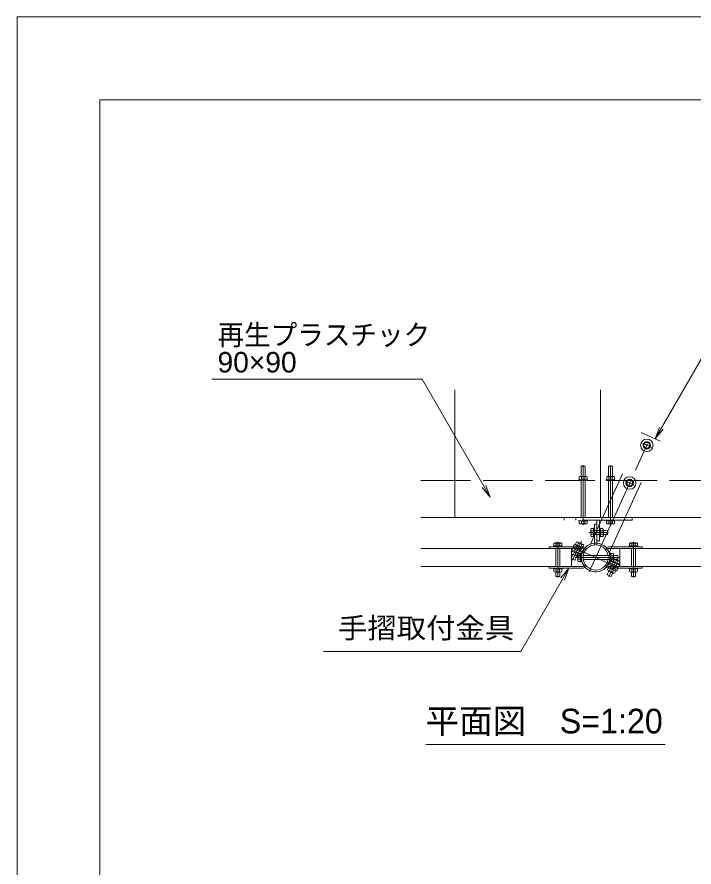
# Model space of a CAD drawing. Units: millimetres at full size, sheet at 1:20; details may follow other scales. Extents: x 0 to 8400, y 0 to 5940.
# Drawn here: x 0 to 1634, y 3887 to 5940 of the extents above; entities that cross this region are included whole.
import ezdxf
from ezdxf.enums import TextEntityAlignment as Align

# ---------------------------------------------------------------- set-up
doc = ezdxf.new("R2010")
doc.units = ezdxf.units.MM
doc.header["$LTSCALE"] = 20
for name, pattern in [('CHAIN', [18.5, 12, -1.5, 3.5, -1.5]), ('DASHED', [7.5, 6, -1.5]), ('DASHED_SPACED', [12, 6, -6])]:
    doc.linetypes.add(name, pattern=pattern)
for name, color, linetype, lineweight in [('図面枠-A3', 7, 'Continuous', 20), ('引出線', 7, 'Continuous', 13), ('手摺', 7, 'Continuous', 13), ('支持金物', 7, 'DASHED_SPACED', 13), ('支柱', 7, 'Continuous', 18), ('文字', 7, 'Continuous', 13), ('破線', 7, 'DASHED', 13), ('縮尺', 7, 'Continuous', 15), ('補強金物', 7, 'Continuous', 18), ('階段本体', 7, 'Continuous', 13)]:
    doc.layers.add(name, color=color, linetype=linetype, lineweight=lineweight)
doc.styles.add('ＭＳ Ｐゴシック', font='')
doc.styles.get('ＭＳ Ｐゴシック').set_extended_font_data('MS PGothic')

# ---------------------------------------------------------------- blocks, each defined once
blk = doc.blocks.new('open_arrow')
at = {"color": 0, "linetype": 'Continuous', "lineweight": -2}
blk.add_lwpolyline([(7.5, 1.25), (0, 0), (7.5, -1.25)], dxfattribs=at)

msp = doc.modelspace()

# ---------------------------------------------------------------- linework, layer by layer
at = {"layer": '図面枠-A3'}
msp.add_lwpolyline([(200, 200), (8200, 200), (8200, 5740), (200, 5740)], close=True, dxfattribs=at)
at = {"layer": '引出線'}
for points in [[(1539.96, 4921.3), (1668.69, 5144.26), (2052.48, 5144.26), (2101.17, 5144.26)], [(1142.01, 4780.2), (977.52, 5065.11), (477.78, 5065.11), (469.78, 5065.11)], [(1331.42, 4608.82), (1215.33, 4407.75), (777.38, 4407.75), (739.43, 4407.75)]]:
    msp.add_lwpolyline(points, dxfattribs=at)
at = {"layer": '手摺'}
msp.add_lwpolyline([(974.58, 4613.47), (1338.32, 4613.47), (1338.32, 4656.17), (974.58, 4656.17)], dxfattribs=at)
msp.add_lwpolyline([(2953.5, 4656.17), (1454.33, 4656.17), (1454.33, 4613.47), (2953.5, 4613.47)], close=True, dxfattribs=at)
at = {"layer": '支持金物'}
for p, q in [((1361.07, 4854.61), (1361.52, 4855.05)), ((1361.07, 4854.61), (1361.07, 4830.55)), ((1370.63, 4855.05), (1361.52, 4855.05)), ((1370.63, 4855.05), (1371.07, 4854.61)), ((1371.07, 4854.61), (1371.07, 4830.55)), ((1427.26, 4854.61), (1427.7, 4855.05)), ((1427.26, 4854.61), (1427.26, 4830.55)), ((1436.82, 4855.05), (1427.7, 4855.05)), ((1436.82, 4855.05), (1437.26, 4854.61)), ((1437.26, 4854.61), (1437.26, 4830.55)), ((1356.7, 4822.55), (1356.7, 4828.93)), ((1359.41, 4830.55), (1372.74, 4830.55)), ((1362.01, 4822.55), (1362.01, 4828.93)), ((1370.14, 4822.55), (1370.14, 4828.93)), ((1375.45, 4822.55), (1375.45, 4828.93)), ((1422.88, 4822.55), (1422.88, 4828.93)), ((1425.59, 4830.55), (1438.92, 4830.55)), ((1428.19, 4822.55), (1428.19, 4828.93)), ((1436.32, 4822.55), (1436.32, 4828.93)), ((1441.63, 4822.55), (1441.63, 4828.93)), ((1376.7, 4822.55), (1355.45, 4822.55)), ((1355.45, 4821.05), (1355.45, 4822.55)), ((1355.45, 4821.05), (1376.7, 4821.05)), ((1361.07, 4731.05), (1361.07, 4821.05)), ((1371.07, 4731.05), (1371.07, 4821.05)), ((1376.7, 4822.55), (1376.7, 4821.05)), ((1442.88, 4822.55), (1421.63, 4822.55)), ((1421.63, 4821.05), (1421.63, 4822.55)), ((1421.63, 4821.05), (1442.88, 4821.05)), ((1427.26, 4731.05), (1427.26, 4821.05)), ((1437.26, 4731.05), (1437.26, 4821.05)), ((1442.88, 4822.55), (1442.88, 4821.05)), ((1320.63, 4731.05), (1320.63, 4725.05)), ((1320.63, 4731.05), (1484.02, 4731.05)), ((1484.02, 4725.05), (1320.63, 4725.05)), ((1348.07, 4725.05), (1348.07, 4731.05)), ((1399.32, 4725.05), (1399.32, 4675.05)), ((1405.32, 4675.05), (1405.32, 4725.05)), ((1466.64, 4725.05), (1466.64, 4731.05)), ((1484.02, 4731.05), (1484.02, 4725.05)), ((1384.33, 4702.04), (1384.33, 4688.1)), ((1391.32, 4704.88), (1385.92, 4704.88)), ((1393.32, 4705.57), (1391.32, 4705.57)), ((1391.32, 4705.57), (1391.32, 4684.57)), ((1393.32, 4684.57), (1393.32, 4705.57)), ((1405.32, 4705.7), (1405.32, 4684.45)), ((1407.82, 4705.7), (1405.32, 4705.7)), ((1407.82, 4705.7), (1407.82, 4684.45)), ((1407.82, 4704.88), (1413.22, 4704.88)), ((1414.82, 4702.04), (1414.82, 4688.1)), ((1414.82, 4688.41), (1414.82, 4701.74)), ((1391.32, 4699.32), (1385.92, 4699.32)), ((1391.32, 4690.82), (1385.92, 4690.82)), ((1391.32, 4685.27), (1385.92, 4685.27)), ((1391.32, 4684.57), (1393.32, 4684.57)), ((1405.32, 4700.07), (1393.32, 4700.07)), ((1405.32, 4690.07), (1393.32, 4690.07)), ((1405.32, 4684.45), (1407.82, 4684.45)), ((1407.82, 4699.32), (1413.22, 4699.32)), ((1407.82, 4690.82), (1413.22, 4690.82)), ((1407.82, 4685.27), (1413.22, 4685.27)), ((1424.38, 4700.07), (1414.82, 4700.07)), ((1424.38, 4690.07), (1414.82, 4690.07)), ((1424.82, 4699.63), (1424.38, 4700.07)), ((1424.38, 4690.07), (1424.82, 4690.52)), ((1424.82, 4699.63), (1424.82, 4690.52)), ((1405.32, 4675.05), (1399.32, 4675.05))]:
    msp.add_line(p, q, dxfattribs=at)
at = {"layer": '支持金物', "linetype": 'CHAIN'}
for p, q in [((1366.07, 4713.2), (1366.07, 4857.55)), ((1432.26, 4711.2), (1432.26, 4857.55)), ((1427.59, 4695.07), (1379.39, 4695.07))]:
    msp.add_line(p, q, dxfattribs=at)
at = {"layer": '支持金物', "linetype": 'Continuous'}
for p, q in [((1355.57, 4723.05), (1355.57, 4725.05)), ((1376.57, 4723.05), (1355.57, 4723.05)), ((1356.27, 4723.05), (1356.27, 4717.65)), ((1361.82, 4723.05), (1361.82, 4717.65)), ((1370.32, 4723.05), (1370.32, 4717.65)), ((1375.88, 4723.05), (1375.88, 4717.65)), ((1376.57, 4725.05), (1376.57, 4723.05)), ((1421.76, 4723.05), (1421.76, 4725.05)), ((1442.76, 4723.05), (1421.76, 4723.05)), ((1422.45, 4723.05), (1422.45, 4717.65)), ((1428.01, 4723.05), (1428.01, 4717.65)), ((1436.51, 4723.05), (1436.51, 4717.65)), ((1442.07, 4723.05), (1442.07, 4717.65)), ((1442.76, 4725.05), (1442.76, 4723.05)), ((1373.04, 4716.05), (1359.1, 4716.05)), ((1439.23, 4716.05), (1425.29, 4716.05))]:
    msp.add_line(p, q, dxfattribs=at)
at = {"layer": '支持金物'}
for centre, radius, start, end in [((1359.87, 4826.71), 3.87, 96.77031, 145.0657), ((1359.45, 4827.72), 2.84, 25.29555, 90.69438), ((1366.07, 4824.66), 5.89, 90, 133.6028), ((1366.07, 4824.66), 5.89, 46.3972, 90), ((1372.7, 4827.72), 2.84, 89.30562, 154.70445), ((1372.28, 4826.71), 3.87, 34.9343, 83.23904), ((1426.05, 4826.71), 3.87, 96.77031, 145.0657), ((1425.63, 4827.72), 2.84, 25.29555, 90.69438), ((1432.26, 4824.66), 5.89, 90, 133.6028), ((1432.26, 4824.66), 5.89, 46.3972, 90), ((1438.89, 4827.72), 2.84, 89.30562, 154.70445), ((1438.46, 4826.71), 3.87, 34.9343, 83.23904), ((1387.54, 4702.1), 3.21, 120.14067, 239.85933), ((1411.61, 4702.1), 3.21, 300.14067, 59.85933), ((1390.77, 4695.07), 6.45, 138.75035, 221.24965), ((1387.54, 4688.04), 3.21, 120.13883, 239.86412), ((1411.61, 4688.04), 3.21, 300.13588, 59.86117), ((1408.38, 4695.07), 6.45, 318.75035, 41.24965)]:
    msp.add_arc(centre, radius, start, end, dxfattribs=at)
at = {"layer": '支持金物', "linetype": 'Continuous'}
for centre, radius, start, end in [((1359.05, 4719.27), 3.21, 210.14067, 329.85933), ((1366.07, 4722.5), 6.45, 228.75035, 311.24965), ((1373.1, 4719.27), 3.21, 210.14067, 329.85933), ((1425.23, 4719.27), 3.21, 210.14067, 329.85933), ((1432.26, 4722.5), 6.45, 228.75035, 311.24965), ((1439.29, 4719.27), 3.21, 210.14067, 329.85933)]:
    msp.add_arc(centre, radius, start, end, dxfattribs=at)
at = {"layer": '支柱', "linetype": 'DASHED_SPACED'}
for p, q in [((1399.32, 4715.07), (1393.32, 4715.07)), ((1393.32, 4664.92), (1393.32, 4715.07)), ((1399.32, 4715.07), (1399.32, 4664.92)), ((1300.07, 4656.82), (1300.07, 4612.82)), ((1310.07, 4656.82), (1310.07, 4612.82)), ((1366.49, 4639.82), (1430.58, 4639.82)), ((1482.57, 4656.82), (1482.57, 4612.82)), ((1492.57, 4656.82), (1492.57, 4612.82)), ((1366.49, 4629.82), (1430.58, 4629.82))]:
    msp.add_line(p, q, dxfattribs=at)
at = {"layer": '支柱'}
for p, q in [((1283.77, 4660.82), (1283.77, 4656.82)), ((1283.77, 4660.82), (1364.28, 4660.82)), ((1294.57, 4660.82), (1294.57, 4662.82)), ((1294.57, 4662.82), (1315.57, 4662.82)), ((1295.27, 4668.22), (1295.72, 4668.73)), ((1295.27, 4662.82), (1295.27, 4668.22)), ((1295.72, 4668.73), (1296.26, 4669.16)), ((1296.26, 4669.16), (1296.87, 4669.49)), ((1296.87, 4669.49), (1297.53, 4669.72)), ((1297.53, 4669.72), (1298.1, 4669.82)), ((1298.1, 4669.82), (1312.04, 4669.82)), ((1298.1, 4669.82), (1298.62, 4669.79)), ((1298.62, 4669.79), (1299.12, 4669.67)), ((1299.12, 4669.67), (1299.59, 4669.47)), ((1299.59, 4669.47), (1300.02, 4669.19)), ((1300.02, 4669.19), (1300.39, 4668.85)), ((1300.39, 4668.85), (1300.69, 4668.46)), ((1300.69, 4668.46), (1300.82, 4668.22)), ((1300.82, 4668.22), (1301.66, 4668.85)), ((1300.82, 4662.82), (1300.82, 4668.22)), ((1301.66, 4668.85), (1302.61, 4669.34)), ((1302.61, 4669.34), (1303.63, 4669.66)), ((1303.63, 4669.66), (1304.69, 4669.81)), ((1304.69, 4669.81), (1305.07, 4669.82)), ((1305.07, 4669.82), (1306.14, 4669.74)), ((1306.14, 4669.74), (1307.18, 4669.47)), ((1307.18, 4669.47), (1308.16, 4669.05)), ((1308.16, 4669.05), (1309.04, 4668.47)), ((1309.04, 4668.47), (1309.32, 4668.22)), ((1309.32, 4668.22), (1309.59, 4668.64)), ((1309.32, 4662.82), (1309.32, 4668.22)), ((1309.59, 4668.64), (1309.92, 4669.02)), ((1309.92, 4669.02), (1310.32, 4669.33)), ((1310.32, 4669.33), (1310.77, 4669.57)), ((1310.77, 4669.57), (1311.26, 4669.73)), ((1311.26, 4669.73), (1311.77, 4669.81)), ((1311.77, 4669.81), (1312.04, 4669.82)), ((1312.04, 4669.82), (1312.73, 4669.69)), ((1312.73, 4669.69), (1313.39, 4669.44)), ((1313.39, 4669.44), (1313.99, 4669.09)), ((1313.99, 4669.09), (1314.51, 4668.65)), ((1314.51, 4668.65), (1314.88, 4668.22)), ((1314.88, 4662.82), (1314.88, 4668.22)), ((1315.57, 4662.82), (1315.57, 4660.82)), ((1508.87, 4660.82), (1428.36, 4660.82)), ((1477.07, 4662.82), (1477.07, 4660.82)), ((1498.07, 4662.82), (1477.07, 4662.82)), ((1478.13, 4668.65), (1477.77, 4668.22)), ((1477.77, 4662.82), (1477.77, 4668.22)), ((1478.66, 4669.09), (1478.13, 4668.65)), ((1479.26, 4669.44), (1478.66, 4669.09)), ((1479.91, 4669.69), (1479.26, 4669.44)), ((1480.6, 4669.82), (1479.91, 4669.69)), ((1494.54, 4669.82), (1480.6, 4669.82)), ((1480.88, 4669.81), (1480.6, 4669.82)), ((1481.39, 4669.73), (1480.88, 4669.81)), ((1481.88, 4669.57), (1481.39, 4669.73)), ((1482.33, 4669.33), (1481.88, 4669.57)), ((1482.73, 4669.02), (1482.33, 4669.33)), ((1483.06, 4668.64), (1482.73, 4669.02)), ((1483.32, 4668.22), (1483.06, 4668.64)), ((1483.61, 4668.47), (1483.32, 4668.22)), ((1483.32, 4662.82), (1483.32, 4668.22)), ((1484.49, 4669.05), (1483.61, 4668.47)), ((1485.47, 4669.47), (1484.49, 4669.05)), ((1486.5, 4669.74), (1485.47, 4669.47)), ((1487.57, 4669.82), (1486.5, 4669.74)), ((1487.96, 4669.81), (1487.57, 4669.82)), ((1489.02, 4669.66), (1487.96, 4669.81)), ((1490.04, 4669.34), (1489.02, 4669.66)), ((1490.99, 4668.85), (1490.04, 4669.34)), ((1491.82, 4668.22), (1490.99, 4668.85)), ((1491.96, 4668.46), (1491.82, 4668.22)), ((1491.82, 4662.82), (1491.82, 4668.22)), ((1492.26, 4668.85), (1491.96, 4668.46)), ((1492.63, 4669.19), (1492.26, 4668.85)), ((1493.06, 4669.47), (1492.63, 4669.19)), ((1493.53, 4669.67), (1493.06, 4669.47)), ((1494.03, 4669.79), (1493.53, 4669.67)), ((1494.54, 4669.82), (1494.03, 4669.79)), ((1495.12, 4669.72), (1494.54, 4669.82)), ((1495.78, 4669.49), (1495.12, 4669.72)), ((1496.39, 4669.16), (1495.78, 4669.49)), ((1496.93, 4668.73), (1496.39, 4669.16)), ((1497.38, 4668.22), (1496.93, 4668.73)), ((1497.38, 4662.82), (1497.38, 4668.22)), ((1498.07, 4660.82), (1498.07, 4662.82)), ((1508.87, 4660.82), (1508.87, 4656.82)), ((1283.77, 4656.82), (1364.28, 4656.82)), ((1353.08, 4627.85), (1353.08, 4641.79)), ((1353.08, 4627.85), (1353.08, 4641.79)), ((1360.07, 4644.63), (1354.67, 4644.63)), ((1360.07, 4639.07), (1354.67, 4639.07)), ((1360.07, 4645.32), (1362.07, 4645.32)), ((1360.07, 4624.32), (1360.07, 4645.32)), ((1362.07, 4645.32), (1362.07, 4624.32)), ((1508.87, 4656.82), (1428.36, 4656.82)), ((1432.57, 4645.32), (1430.57, 4645.32)), ((1430.57, 4645.32), (1430.57, 4624.32)), ((1432.57, 4624.32), (1432.57, 4645.32)), ((1432.57, 4644.63), (1437.97, 4644.63)), ((1432.57, 4639.07), (1437.97, 4639.07)), ((1439.57, 4627.85), (1439.57, 4641.79)), ((1439.57, 4627.85), (1439.57, 4641.79)), ((1449.13, 4639.82), (1439.57, 4639.82)), ((1449.13, 4639.82), (1449.57, 4639.38)), ((1449.57, 4630.27), (1449.57, 4639.38)), ((1360.07, 4630.57), (1354.67, 4630.57)), ((1360.07, 4625.02), (1354.67, 4625.02)), ((1362.07, 4624.32), (1360.07, 4624.32)), ((1430.57, 4624.32), (1432.57, 4624.32)), ((1432.57, 4630.57), (1437.97, 4630.57)), ((1432.57, 4625.02), (1437.97, 4625.02)), ((1449.13, 4629.82), (1439.57, 4629.82)), ((1449.57, 4630.27), (1449.13, 4629.82)), ((1283.77, 4612.82), (1283.77, 4608.82)), ((1283.77, 4612.82), (1364.28, 4612.82)), ((1283.77, 4608.82), (1364.28, 4608.82)), ((1294.45, 4607.32), (1294.45, 4608.82)), ((1294.45, 4607.32), (1315.7, 4607.32)), ((1295.7, 4607.32), (1295.7, 4600.95)), ((1311.74, 4599.32), (1298.41, 4599.32)), ((1300.07, 4589.77), (1300.07, 4599.32)), ((1301.01, 4607.32), (1301.01, 4600.95)), ((1309.14, 4607.32), (1309.14, 4600.95)), ((1310.07, 4589.77), (1310.07, 4599.32)), ((1314.45, 4607.32), (1314.45, 4600.95)), ((1315.7, 4608.82), (1315.7, 4607.32)), ((1508.87, 4612.82), (1428.36, 4612.82)), ((1508.87, 4608.82), (1428.36, 4608.82)), ((1476.95, 4608.82), (1476.95, 4607.32)), ((1498.2, 4607.32), (1476.95, 4607.32)), ((1478.2, 4607.32), (1478.2, 4600.95)), ((1480.91, 4599.32), (1494.24, 4599.32)), ((1482.57, 4589.77), (1482.57, 4599.32)), ((1483.51, 4607.32), (1483.51, 4600.95)), ((1491.64, 4607.32), (1491.64, 4600.95)), ((1492.57, 4589.77), (1492.57, 4599.32)), ((1496.95, 4607.32), (1496.95, 4600.95)), ((1498.2, 4607.32), (1498.2, 4608.82)), ((1508.87, 4612.82), (1508.87, 4608.82)), ((1300.52, 4589.32), (1300.07, 4589.77)), ((1300.52, 4589.32), (1309.63, 4589.32)), ((1310.07, 4589.77), (1309.63, 4589.32)), ((1482.57, 4589.77), (1483.02, 4589.32)), ((1492.13, 4589.32), (1483.02, 4589.32)), ((1492.13, 4589.32), (1492.57, 4589.77))]:
    msp.add_line(p, q, dxfattribs=at)
at = {"layer": '支柱', "linetype": 'CHAIN'}
for p, q in [((1305.07, 4672.67), (1305.07, 4586.44)), ((1487.57, 4672.67), (1487.57, 4586.44))]:
    msp.add_line(p, q, dxfattribs=at)
at = {"layer": '支柱', "linetype": 'CHAIN', "lineweight": 13}
msp.add_line((1455.75, 4634.82), (1346.98, 4634.82), dxfattribs=at)
at = {"layer": '支柱'}
msp.add_circle((1396.32, 4634.82), 30.25, dxfattribs=at)
for centre, radius, start, end in [((1364.28, 4653.82), 7, 329.3317, 90), ((1428.36, 4653.82), 7, 90, 210.6683), ((1359.52, 4634.82), 6.45, 138.75035, 221.24965), ((1356.29, 4641.85), 3.21, 120.13588, 239.86117), ((1396.32, 4634.82), 34.25, 149.3317, 210.66829), ((1364.28, 4653.82), 3, 329.3317, 90), ((1396.32, 4634.82), 30.25, 149.3317, 210.66829), ((1428.36, 4653.82), 3, 90, 210.6683), ((1396.32, 4634.82), 34.25, 329.33171, 30.6683), ((1436.36, 4641.85), 3.21, 300.13883, 59.86412), ((1433.13, 4634.82), 6.45, 318.75035, 41.24965), ((1356.29, 4627.79), 3.21, 120.14067, 239.85933), ((1364.28, 4615.82), 7, 270, 30.66829), ((1428.36, 4615.82), 7, 149.33171, 270), ((1436.36, 4627.79), 3.21, 300.14067, 59.85933), ((1298.87, 4603.16), 3.87, 214.9343, 263.23904), ((1298.45, 4602.16), 2.84, 269.30562, 334.70445), ((1305.07, 4605.21), 5.89, 226.3972, 270), ((1305.07, 4605.21), 5.89, 270, 313.6028), ((1311.7, 4602.16), 2.84, 205.29555, 270.69438), ((1311.28, 4603.16), 3.87, 276.77031, 325.0657), ((1364.28, 4615.82), 3, 270, 30.66829), ((1428.36, 4615.82), 3, 149.33171, 270), ((1481.37, 4603.16), 3.87, 214.9343, 263.22969), ((1480.95, 4602.16), 2.84, 269.30562, 334.70445), ((1487.57, 4605.21), 5.89, 226.3972, 270), ((1487.57, 4605.21), 5.89, 270, 313.6028), ((1494.2, 4602.16), 2.84, 205.29555, 270.69438), ((1493.78, 4603.16), 3.87, 276.76096, 325.0657)]:
    msp.add_arc(centre, radius, start, end, dxfattribs=at)
at = {"layer": '文字'}
msp.add_lwpolyline([(0.04, 0.03), (0.04, 5939.97), (8399.96, 5939.97), (8399.96, 0.03)], close=True, dxfattribs=at)
at = {"layer": '破線'}
msp.add_line((974.58, 4821.05), (3430.28, 4821.05), dxfattribs=at)
at = {"layer": '縮尺'}
msp.add_line((986.29, 4183.34), (1563.97, 4183.34), dxfattribs=at)
at = {"layer": '補強金物', "linetype": 'CHAIN'}
for p, q in [((1380.57, 4600.27), (1531.86, 4932.15)), ((1509.05, 4910.67), (1530.6, 4900.84)), ((1467.59, 4819.67), (1489.11, 4809.86)), ((1340.75, 4628.03), (1361.73, 4674.05)), ((1341.5, 4659.81), (1451.15, 4609.83)), ((1427.65, 4588.42), (1448.63, 4634.44))]:
    msp.add_line(p, q, dxfattribs=at)
at = {"layer": '補強金物', "linetype": 'DASHED_SPACED'}
for p, q in [((1411.01, 4727.31), (1506.41, 4936.6)), ((1506.41, 4936.6), (1551.91, 4915.86)), ((1456.51, 4706.57), (1551.91, 4915.86)), ((1345.42, 4650.33), (1351.23, 4663.07)), ((1354.52, 4646.19), (1360.33, 4658.93)), ((1432.32, 4610.72), (1438.13, 4623.46)), ((1441.42, 4606.57), (1447.23, 4619.31))]:
    msp.add_line(p, q, dxfattribs=at)
at = {"layer": '補強金物'}
for p, q in [((1511.78, 4904.98), (1515.13, 4912.33)), ((1515.13, 4912.33), (1523.18, 4913.11)), ((1523.18, 4913.11), (1527.87, 4906.53)), ((1527.87, 4906.53), (1524.52, 4899.17)), ((1516.47, 4898.4), (1511.78, 4904.98)), ((1524.52, 4899.17), (1516.47, 4898.4)), ((1470.3, 4813.99), (1473.65, 4821.34)), ((1474.99, 4807.41), (1470.3, 4813.99)), ((1473.65, 4821.34), (1481.7, 4822.12)), ((1483.04, 4808.18), (1474.99, 4807.41)), ((1481.7, 4822.12), (1486.39, 4815.54)), ((1486.39, 4815.54), (1483.04, 4808.18)), ((1411.01, 4727.31), (1383.59, 4667.16)), ((1456.51, 4706.57), (1429.08, 4646.42)), ((1342.54, 4662.09), (1344.41, 4666.18)), ((1342.54, 4662.09), (1369.93, 4649.6)), ((1344.41, 4666.18), (1368.26, 4655.31)), ((1346.23, 4665.35), (1347.05, 4667.17)), ((1365.33, 4656.64), (1346.23, 4665.35)), ((1365.33, 4656.64), (1346.23, 4665.35)), ((1347.05, 4667.17), (1366.16, 4658.46)), ((1347.68, 4666.89), (1349.92, 4671.8)), ((1352.74, 4664.58), (1354.98, 4669.5)), ((1353.17, 4672.08), (1365.85, 4666.3)), ((1360.48, 4661.06), (1362.72, 4665.97)), ((1365.53, 4658.75), (1367.77, 4663.66)), ((1337.52, 4632.99), (1341.48, 4641.69)), ((1340.01, 4650.05), (1337.77, 4645.14)), ((1338.6, 4653.45), (1340.46, 4657.54)), ((1338.6, 4653.45), (1362.45, 4642.57)), ((1339.27, 4650.39), (1340.31, 4652.67)), ((1339.27, 4650.39), (1358.6, 4641.58)), ((1339.69, 4642.51), (1352.37, 4636.73)), ((1352.09, 4636.85), (1339.97, 4642.38)), ((1340.31, 4652.67), (1359.64, 4643.85)), ((1340.46, 4657.54), (1367.86, 4645.05)), ((1345.07, 4647.75), (1342.83, 4642.84)), ((1352.8, 4644.22), (1350.56, 4639.31)), ((1357.86, 4641.92), (1355.62, 4637)), ((1359.64, 4643.85), (1358.6, 4641.58)), ((1366.16, 4658.46), (1365.33, 4656.64)), ((1337.74, 4632.41), (1337.52, 4632.99)), ((1337.74, 4632.41), (1346.03, 4628.63)), ((1346.62, 4628.85), (1346.03, 4628.63)), ((1346.62, 4628.85), (1350.58, 4637.54)), ((1450.11, 4607.56), (1422.72, 4620.05)), ((1452.18, 4612.11), (1424.79, 4624.59)), ((1454.05, 4616.2), (1430.2, 4627.08)), ((1433.95, 4627.56), (1433.12, 4625.74)), ((1433.12, 4625.74), (1452.23, 4617.03)), ((1433.12, 4625.74), (1452.23, 4617.03)), ((1453.06, 4618.85), (1433.95, 4627.56)), ((1434.58, 4627.28), (1436.82, 4632.19)), ((1439.64, 4624.97), (1441.88, 4629.88)), ((1452.75, 4626.69), (1440.07, 4632.47)), ((1447.37, 4621.44), (1449.61, 4626.36)), ((1452.23, 4617.03), (1453.06, 4618.85)), ((1452.43, 4619.14), (1454.67, 4624.05)), ((1448.24, 4603.46), (1424.39, 4614.34)), ((1424.42, 4593.38), (1428.38, 4602.08)), ((1426.91, 4610.44), (1424.67, 4605.53)), ((1427.2, 4613.06), (1426.17, 4610.78)), ((1445.5, 4601.97), (1426.17, 4610.78)), ((1439.27, 4597.11), (1426.59, 4602.9)), ((1426.87, 4602.77), (1438.99, 4597.24)), ((1446.54, 4604.24), (1427.2, 4613.06)), ((1431.97, 4608.14), (1429.73, 4603.22)), ((1433.51, 4589.23), (1437.48, 4597.93)), ((1439.7, 4604.61), (1437.46, 4599.7)), ((1444.76, 4602.31), (1442.52, 4597.39)), ((1445.5, 4601.97), (1446.54, 4604.24)), ((1448.24, 4603.46), (1450.11, 4607.56)), ((1452.18, 4612.11), (1454.05, 4616.2)), ((1424.42, 4593.38), (1424.63, 4592.8)), ((1432.93, 4589.01), (1424.63, 4592.8)), ((1432.93, 4589.01), (1433.51, 4589.23))]:
    msp.add_line(p, q, dxfattribs=at)
for centre, radius in [((1519.83, 4905.75), 15), ((1519.83, 4905.75), 9), ((1519.83, 4905.75), 7), ((1478.35, 4814.76), 15), ((1478.35, 4814.76), 9), ((1478.35, 4814.76), 7)]:
    msp.add_circle(centre, radius, dxfattribs=at)
at = {"layer": '補強金物', "lineweight": 13}
for centre, radius, start, end in [((1351.78, 4669.18), 3.21, 5.63515, 125.35381), ((1356.84, 4663.32), 6.45, 24.24483, 106.74413), ((1364.58, 4663.35), 3.21, 5.63036, 125.35565), ((1340.97, 4645.46), 3.21, 185.63515, 305.35381), ((1348.71, 4645.48), 6.45, 204.24483, 286.74413), ((1353.76, 4639.62), 3.21, 185.63331, 305.3586), ((1438.68, 4629.57), 3.21, 5.63331, 125.3586), ((1443.74, 4623.71), 6.45, 24.24483, 106.74413), ((1451.47, 4623.74), 3.21, 5.63515, 125.35381), ((1427.87, 4605.84), 3.21, 185.63036, 305.35565), ((1435.6, 4605.87), 6.45, 204.24483, 286.74413), ((1440.66, 4600.01), 3.21, 185.63515, 305.35381)]:
    msp.add_arc(centre, radius, start, end, dxfattribs=at)
at = {"layer": '補強金物'}
for start, end in [(347.11559, 143.87337), (167.11559, 323.87337)]:
    msp.add_arc((1396.32, 4634.82), 34.75, start, end, dxfattribs=at)
at = {"layer": '階段本体', "lineweight": 18}
for p, q in [((1056.53, 4731.05), (1056.53, 5039.66)), ((1407.8, 4731.05), (1407.8, 5039.66)), ((974.58, 4731.05), (3430.28, 4731.05))]:
    msp.add_line(p, q, dxfattribs=at)

# ---------------------------------------------------------------- block references
at = {"layer": '引出線', "xscale": 4, "yscale": 4}
for p, rotation in [((1539.96, 4921.3), 60), ((1142.01, 4780.2), 120), ((1331.42, 4608.82), 240)]:
    msp.add_blockref('open_arrow', p, dxfattribs=dict(at, rotation=rotation))

# ---------------------------------------------------------------- texts
at = {"layer": '文字', "style": 'ＭＳ Ｐゴシック'}
for s, width, p in [('再生プラスチック', 0.95, (483.85, 5133)), ('90×90', 1.05, (483.85, 5066.73)), ('手摺取付金具', 1.05, (774.37, 4424.96))]:
    msp.add_text(s, height=49.49, dxfattribs=dict(at, width=width)).set_placement(p, align=Align.BOTTOM_LEFT)
at = {"layer": '縮尺', "style": 'ＭＳ Ｐゴシック'}
msp.add_text('平面図\u3000S=1:20', height=59.38, dxfattribs=at).set_placement((985.75, 4192.33), align=Align.BOTTOM_LEFT)

doc.saveas('drawing.dxf')
